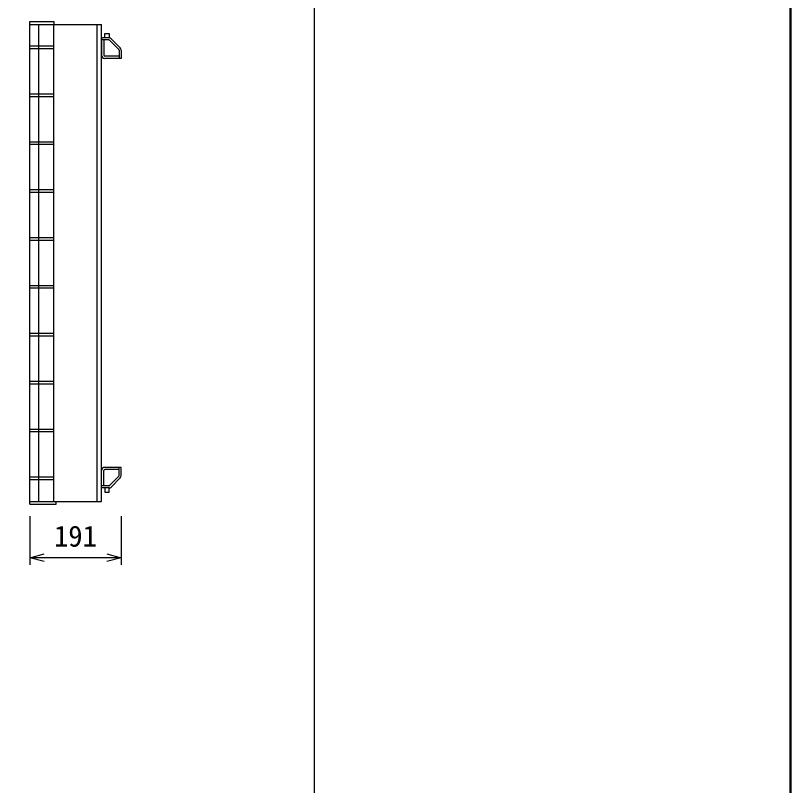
# Model space of a CAD drawing. Units: millimetres, scale not verified. Extents: x -16800 to 16800, y -5940 to 5940.
# Drawn here: x -2019 to -400, y 1788 to 3396 of the extents above; entities that cross this region are included whole.
import ezdxf
from ezdxf.enums import TextEntityAlignment as Align

# ---------------------------------------------------------------- set-up
doc = ezdxf.new("R2010")
doc.units = ezdxf.units.MM
doc.header["$LTSCALE"] = 20
for name, color, linetype, lineweight in [('0-0_DIM', 7, 'Continuous', 25), ('0-2_HATCH', 6, 'Continuous', 25), ('0-6_TXT', 7, 'Continuous', 25), ('0-7_WAKU', 3, 'Continuous', 25)]:
    doc.layers.add(name, color=color, linetype=linetype, lineweight=lineweight)
doc.styles.add('ＭＳ ゴシック', font='')
doc.styles.get('ＭＳ ゴシック').set_extended_font_data('MS Gothic')

msp = doc.modelspace()

# ---------------------------------------------------------------- linework, layer by layer
at = {"layer": '0-0_DIM'}
for p, q in [((-1989.46, 2350.67), (-1989.46, 2249.08)), ((-1798.46, 2350.67), (-1798.46, 2249.08)), ((-1798.46, 2264.08), (-1989.46, 2264.08))]:
    msp.add_line(p, q, dxfattribs=at)
for points in [[(-1959.46, 2256.04), (-1989.46, 2264.08), (-1959.46, 2272.12)], [(-1828.46, 2272.12), (-1798.46, 2264.08), (-1828.46, 2256.04)]]:
    msp.add_lwpolyline(points, dxfattribs=at)
at = {"layer": '0-2_HATCH'}
for p, q in [((-1989.46, 2375.89), (-1989.46, 3383.89)), ((-1989.46, 3383.89), (-1939.46, 3383.89)), ((-1989.46, 3377.89), (-1839.46, 3377.89)), ((-1970.46, 2381.89), (-1970.46, 3377.89)), ((-1939.46, 3383.89), (-1939.46, 3377.89)), ((-1939.46, 2381.89), (-1939.46, 3377.89)), ((-1849.46, 3377.89), (-1849.46, 2381.89)), ((-1839.46, 2381.89), (-1839.46, 3377.89)), ((-1823.48, 3349.89), (-1839.46, 3349.89)), ((-1839.46, 3349.89), (-1839.46, 3313.39)), ((-1824.18, 3345.39), (-1839.46, 3345.39)), ((-1834.96, 3345.39), (-1834.96, 3313.39)), ((-1822.76, 3344.8), (-1803.57, 3325.61)), ((-1819.58, 3347.99), (-1800.39, 3328.79)), ((-1989.46, 3332.89), (-1939.46, 3332.89)), ((-1939.46, 3326.89), (-1989.46, 3326.89)), ((-1802.98, 3324.2), (-1802.98, 3306.89)), ((-1798.48, 3324.2), (-1798.48, 3306.89)), ((-1802.98, 3311.39), (-1832.96, 3311.39)), ((-1798.48, 3306.89), (-1832.96, 3306.89)), ((-1989.46, 3232.89), (-1939.46, 3232.89)), ((-1939.46, 3226.89), (-1989.46, 3226.89)), ((-1989.46, 3132.89), (-1939.46, 3132.89)), ((-1939.46, 3126.89), (-1989.46, 3126.89)), ((-1989.46, 3032.89), (-1939.46, 3032.89)), ((-1939.46, 3026.89), (-1989.46, 3026.89)), ((-1989.46, 2932.89), (-1939.46, 2932.89)), ((-1939.46, 2926.89), (-1989.46, 2926.89)), ((-1989.46, 2832.89), (-1939.46, 2832.89)), ((-1939.46, 2826.89), (-1989.46, 2826.89)), ((-1989.46, 2732.89), (-1939.46, 2732.89)), ((-1939.46, 2726.89), (-1989.46, 2726.89)), ((-1989.46, 2632.89), (-1939.46, 2632.89)), ((-1939.46, 2626.89), (-1989.46, 2626.89)), ((-1989.46, 2532.89), (-1939.46, 2532.89)), ((-1939.46, 2526.89), (-1989.46, 2526.89)), ((-1839.46, 2409.89), (-1839.46, 2446.39)), ((-1834.96, 2414.39), (-1834.96, 2446.39)), ((-1798.48, 2452.89), (-1832.96, 2452.89)), ((-1802.98, 2448.39), (-1832.96, 2448.39)), ((-1802.98, 2435.58), (-1802.98, 2452.89)), ((-1798.48, 2435.58), (-1798.48, 2452.89)), ((-1989.46, 2432.89), (-1939.46, 2432.89)), ((-1822.76, 2414.98), (-1803.57, 2434.17)), ((-1819.58, 2411.79), (-1800.39, 2430.99)), ((-1939.46, 2426.89), (-1989.46, 2426.89)), ((-1824.18, 2414.39), (-1839.46, 2414.39)), ((-1823.48, 2409.89), (-1839.46, 2409.89)), ((-1989.46, 2381.89), (-1839.46, 2381.89)), ((-1934.46, 2375.89), (-1934.46, 2381.89)), ((-1989.46, 2375.89), (-1934.46, 2375.89))]:
    msp.add_line(p, q, dxfattribs=at)
for points in [[(-1832.48, 3349.89), (-1832.48, 3358.89), (-1823.48, 3358.89), (-1823.48, 3349.89)], [(-1832.48, 2409.89), (-1832.48, 2400.89), (-1823.48, 2400.89), (-1823.48, 2409.89)]]:
    msp.add_lwpolyline(points, dxfattribs=at)
for centre, radius, start, end in [((-1824.18, 3343.39), 6.5, 45, 90), ((-1824.18, 3343.39), 2, 45, 90), ((-1804.98, 3324.2), 2, 0, 45), ((-1804.98, 3324.2), 6.5, 0, 45), ((-1832.96, 3313.39), 6.5, 180, 270), ((-1832.96, 3313.39), 2, 180, 270), ((-1832.96, 2446.39), 6.5, 90, 180), ((-1832.96, 2446.39), 2, 90, 180), ((-1804.98, 2435.58), 2, 315, 0), ((-1804.98, 2435.58), 6.5, 315, 0), ((-1824.18, 2416.39), 2, 270, 315), ((-1824.18, 2416.39), 6.5, 270, 315)]:
    msp.add_arc(centre, radius, start, end, dxfattribs=at)
at = {"layer": '0-6_TXT'}
msp.add_lwpolyline([(-3894.71, 506.11), (-1394.71, 506.11), (-1394.71, 4156.11), (-3894.71, 4156.11)], close=True, dxfattribs=at)
at = {"layer": '0-7_WAKU', "lineweight": 50}
msp.add_lwpolyline([(-16400, -5540), (-400, -5540), (-400, 5540), (-16400, 5540)], close=True, dxfattribs=at)

# ---------------------------------------------------------------- texts
at = {"layer": '0-0_DIM', "style": 'ＭＳ ゴシック'}
msp.add_text('191', height=43.99, dxfattribs=at).set_placement((-1938.96, 2274.08), align=Align.BOTTOM_LEFT)

doc.saveas('drawing.dxf')
